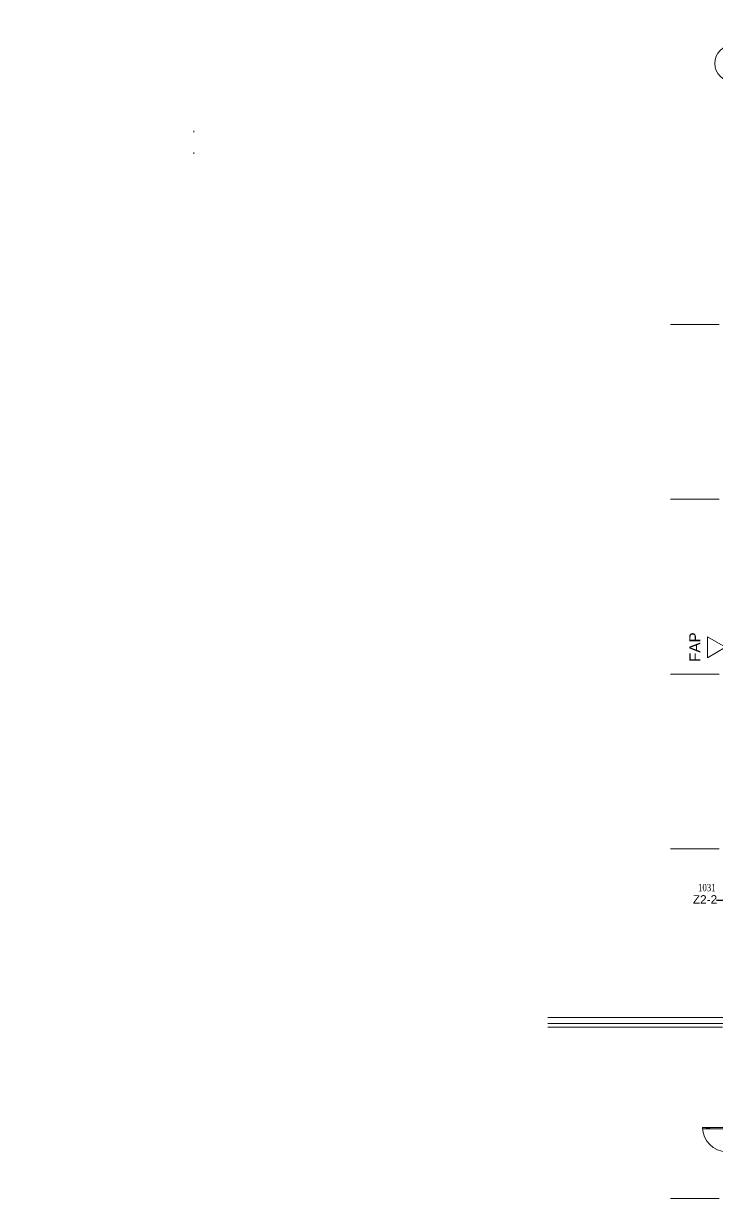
# Model space of a CAD drawing. Header units: millimetres. Extents: x -282761 to 137668, y -273845 to 94451.
# Drawn here: x 52981 to 81568, y -32025 to 16365 of the extents above; entities that cross this region are included whole.
import ezdxf

# ---------------------------------------------------------------- set-up
doc = ezdxf.new("R2010")
doc.units = ezdxf.units.MM
doc.linetypes.add('BLK_2 - 1ST__2ND_STOREY_PLAN-archi clean_11 SEPT 2024$0$IDA - Grid Line', pattern=[3500, 2000, -500, 500, -500])
doc.layers.add('ADRESS', color=42, linetype='Continuous')
doc.layers.add('ZONENAME', color=152, linetype='Continuous')
for name, color, linetype, lineweight in [('BLK_2 - 1ST__2ND_STOREY_PLAN-archi clean_11 SEPT 2024$0$0-1', 8, 'Continuous', 5), ('BLK_2 - 1ST__2ND_STOREY_PLAN-archi clean_11 SEPT 2024$0$1599_DB_A_BLK2_HQ_R21-2ND STOREY 20230517--$0$A-_DOOR----_E-1', 8, 'Continuous', 9), ('BLK_2 - 1ST__2ND_STOREY_PLAN-archi clean_11 SEPT 2024$0$1599_DB_A_BLK2_HQ_R21-2ND STOREY 20230517--$0$S-_COLN----_E', 8, 'Continuous', 9), ('BLK_2 - 1ST__2ND_STOREY_PLAN-archi clean_11 SEPT 2024$0$_CATCHMENT_DRAIN', 8, 'Continuous', 0), ('BLK_2 - 1ST__2ND_STOREY_PLAN-archi clean_11 SEPT 2024$0$A-_ANOT----_A-1', 8, 'Continuous', 9), ('BLK_2 - 1ST__2ND_STOREY_PLAN-archi clean_11 SEPT 2024$0$A-_FLOR----_E', 8, 'Continuous', 9), ('BLK_2 - 1ST__2ND_STOREY_PLAN-archi clean_11 SEPT 2024$0$A-_FLORPATT_H-1', 8, 'Continuous', 9), ('BLK_2 - 1ST__2ND_STOREY_PLAN-archi clean_11 SEPT 2024$0$A-_WALL----_E', 8, 'Continuous', 9), ('BLK_2 - 1ST__2ND_STOREY_PLAN-archi clean_11 SEPT 2024$0$A-_WALL----_H-1', 8, 'Continuous', 9), ('BLK_2 - 1ST__2ND_STOREY_PLAN-archi clean_11 SEPT 2024$0$S-_ANOTGRID_E', 8, 'Continuous', 9), ('BLK_2 - 1ST__2ND_STOREY_PLAN-archi clean_11 SEPT 2024$0$S-_ANOTGRID_E-1', 8, 'BLK_2 - 1ST__2ND_STOREY_PLAN-archi clean_11 SEPT 2024$0$IDA - Grid Line', 9)]:
    doc.layers.add(name, color=color, linetype=linetype, lineweight=lineweight)
doc.styles.add('BLK_2 - 1ST__2ND_STOREY_PLAN-archi clean_11 SEPT 2024$0$Arial_2', font='arial.ttf', dxfattribs={"height": 450})
doc.styles.get("Standard").update_dxf_attribs({"font": 'arial.ttf'})
doc.styles.add('TIME', font='times.ttf', dxfattribs={"width": 0.8})
doc.dimstyles.new('ROOM', dxfattribs={"dimscale": 1000, "dimtxt": 0.18, "dimasz": 0.18, "dimexe": 0.18, "dimexo": 0.0625, "dimgap": 0.09, "dimtad": 0, "dimtih": 1, "dimtoh": 1, "dimdec": 0, "dimzin": 0, "dimdsep": 46, "dimtxsty": 'Standard', "dimblk": 'OBLIQUE', "dimcen": 0.09, "dimadec": 0, "dimazin": 0, "dimtfac": 1, "dimtdec": 0, "dimtofl": 0, "dimtmove": 0, "dimatfit": 3, "dimldrblk": 'DOT', "dimfxl": 1, "dimtolj": 1, "dimtzin": 0, "dimarcsym": 0})
pattern_1 = [(0, (-73201.54, -31977.37), (0, 300), []), (90, (-73201.54, -31977.37), (-300, 2e-14), [])]

# ---------------------------------------------------------------- blocks, each defined once
blk = doc.blocks.new('_Dot')
at = {"color": 0, "linetype": 'ByBlock', "lineweight": -2}
blk.add_line((-0.5, 0), (-1, 0), dxfattribs=at)
at = {"color": 0, "linetype": 'ByBlock', "const_width": 0.5}
blk.add_lwpolyline([(-0.25, 0, 1), (0.25, 0, 1)], format="xyb", close=True, dxfattribs=at)
blk = doc.blocks.new('_Oblique')
at = {"color": 0, "linetype": 'ByBlock', "lineweight": -2}
blk.add_line((-0.5, -0.5), (0.5, 0.5), dxfattribs=at)
blk = doc.blocks.new('BLK_2 - 1ST__2ND_STOREY_PLAN-archi clean_11 SEPT 2024$0$1599_DB_A_BLK2_HQ_R21_rvt-2-BLK 2 2ND STOREY PLAN')
at = {"layer": 'BLK_2 - 1ST__2ND_STOREY_PLAN-archi clean_11 SEPT 2024$0$A-_ANOT----_A-1'}
for p, q in [((-139191, -52052), (-139941, -51619)), ((-139941, -51619), (-139941, -52485)), ((-139941, -52485), (-139191, -52052))]:
    blk.add_line(p, q, dxfattribs=at)
at = {"layer": 'BLK_2 - 1ST__2ND_STOREY_PLAN-archi clean_11 SEPT 2024$0$A-_ANOT----_A-1', "insert": (-140686, -52657), "char_height": 450, "width": 1463.08, "attachment_point": 1, "rotation": 90, "style": 'BLK_2 - 1ST__2ND_STOREY_PLAN-archi clean_11 SEPT 2024$0$Arial_2'}
blk.add_mtext('FAP', dxfattribs=at)
blk = doc.blocks.new('BLK_2 - 1ST__2ND_STOREY_PLAN-archi clean_11 SEPT 2024$0$Grid - 3_0mm Dia-3628821-BLK 2 2ND STOREY PLAN')
at = {"layer": 'BLK_2 - 1ST__2ND_STOREY_PLAN-archi clean_11 SEPT 2024$0$S-_ANOTGRID_E'}
blk.add_circle((0, 0), 3, dxfattribs=at)
blk = doc.blocks.new('BLK_2 - 1ST__2ND_STOREY_PLAN-archi clean_11 SEPT 2024$0$1599_DB_A_BLK2_HQ_R21-2ND STOREY 20230517--$0$IDA - F - Single - Swing - VP - 1100L X 2200H - B2-FTD06 - 1HR-3699538-LINKVIEW_BLK2_2ND STOREY')
at = {"layer": 'BLK_2 - 1ST__2ND_STOREY_PLAN-archi clean_11 SEPT 2024$0$1599_DB_A_BLK2_HQ_R21-2ND STOREY 20230517--$0$A-_DOOR----_E-1'}
for p, q in [((500, 1050.8), (450, 1050.8)), ((450, 1050.8), (450, 50.8)), ((500, 50.8), (500, 1050.8)), ((450, 900.8), (500, 900.8)), ((450, 875.8), (500, 875.8)), ((450, 775.8), (500, 775.8)), ((450, 750.8), (500, 750.8)), ((475, 875.8), (475, 775.8)), ((-500, 75), (-550, 75)), ((-500, -75), (-500, 75)), ((450, 50.8), (500, 50.8)), ((550, 75), (500, 75)), ((500, 50.8), (500, -75)), ((-550, -75), (-500, -75)), ((500, -75), (550, -75))]:
    blk.add_line(p, q, dxfattribs=at)
blk.add_arc((500, 50.8), 1000, 90, 180, dxfattribs=at)
blk = doc.blocks.new('BLK_2 - 1ST__2ND_STOREY_PLAN-archi clean_11 SEPT 2024')
at = {"layer": 'BLK_2 - 1ST__2ND_STOREY_PLAN-archi clean_11 SEPT 2024$0$A-_FLORPATT_H-1'}
h = blk.add_hatch(dxfattribs=at)
h.set_pattern_fill('FP_47', color=256, style=0, pattern_type=2)
h.set_pattern_definition(pattern_1)
h.paths.add_polyline_path([(-71252, -30834), (-71202, -30834), (-71202, -30777), (-71333, -30777), (-71333, -30834), (-71279, -30834)])
h.paths.add_polyline_path([(-71252, -30764), (-71202, -30764), (-71202, -30684), (-71252, -30684)])
h = blk.add_hatch(dxfattribs=at)
h.set_pattern_fill('FP_47', color=256, style=0, pattern_type=2)
h.set_pattern_definition(pattern_1)
h.paths.add_polyline_path([(-71333, -31734), (-71202, -31734), (-71202, -31677), (-71333, -31677)])
h.paths.add_polyline_path([(-71252, -31664), (-71202, -31664), (-71202, -31584), (-71252, -31584), (-71252, -31597)])
at = {"layer": 'BLK_2 - 1ST__2ND_STOREY_PLAN-archi clean_11 SEPT 2024$0$A-_WALL----_H-1'}
h = blk.add_hatch(dxfattribs=at)
h.set_pattern_fill('FP_54', color=256, style=0, pattern_type=2)
h.set_pattern_definition([(45, (89784.8, 0), (-445.5048, 445.5048), []), (45, (90230.3, 0), (-445.5048, 445.5048), [315.019, -157.51])])
h.paths.add_polyline_path([(-78153, -26562), (-78177, -26452), (-78177, -26562)])
h.paths.add_polyline_path([(-76752, -26362), (-76752, -26562), (-76727, -26562), (-76727, -26362)])
h = blk.add_hatch(dxfattribs=at)
h.set_pattern_fill('FP_16', color=256, angle=-130, style=0, pattern_type=2)
h.set_pattern_definition([(50, (-79951.5, -34927.4), (1821.8, -159.4), [190.5, -2095.5]), (355, (-79951.5, -34927.4), (-352.4, 1910.6), [152.4, -1676.4]), (100.45, (-79799.7, -34940.7), (1469.4, 1751.2), [161.9, -1780.9]), (46.18, (-79951.5, -34419.4), (2710.8, -420.4), [285.8, -3143.2]), (96.64, (-79725.6, -34454.4), (2374, 2474.3), [242.8, -2671.4]), (351.18, (-79951.5, -34419.4), (2374, 2474.3), [228.6, -2514.6]), (21, (-79697.5, -34546.4), (1516.1, -1022.7), [190.5, -2095.5]), (326, (-79697.5, -34546.4), (618, 1841.9), [152.4, -1676.4]), (71.45, (-79571.2, -34631.6), (2134.2, 819.2), [161.9, -1780.9]), (37.5, (-79951.54, -34927.4), (30.89, 845.55), [83.82, -1572.26, 83.82, -3300.73]), (37.5, (-79951.54, -34927.4), (30.89, 845.55), [-1739.9, -1617.98, 83.82, -1598.93]), (7.5, (-79951.5, -34927.4), (668.2, 1001.8), [83.82, -886.46, 83.82, -2175.5]), (7.5, (-79951.5, -34927.4), (668.2, 1001.8), [-1054.1, -1534.16, 83.82, -557.53]), (327.5, (-80517.96, -34927.4), (1355.9, -57.29), [83.82, -551.18, 83.82, -4526.28]), (327.5, (-80517.96, -34927.4), (1355.9, -57.29), [-718.82, -1897.38, 83.82, -2545.08]), (317.5, (-80772, -34927.4), (1481.3, 254.27), [83.82, -741.68, 83.82, -1231.9, -1866.9]), (317.5, (-80772, -34927.4), (1481.3, 254.27), [-2141.2, 83.8, -1783.1])])
h.paths.add_polyline_path([(-78288, -34927), (-78227, -34927), (-78227, -34727), (-78327, -34727), (-78327, -34927)])
at = {"layer": 'BLK_2 - 1ST__2ND_STOREY_PLAN-archi clean_11 SEPT 2024$0$A-_FLOR----_E'}
for p, q in [((-49352, -67302), (-56727, -67302)), ((-49527, -67702), (-56727, -67702))]:
    blk.add_line(p, q, dxfattribs=at)
at = {"layer": 'BLK_2 - 1ST__2ND_STOREY_PLAN-archi clean_11 SEPT 2024$0$A-_WALL----_E'}
for p, q in [((-56727, -67552), (-49377, -67552)), ((-49527, -67702), (-56727, -67702))]:
    blk.add_line(p, q, dxfattribs=at)
at = {"layer": 'BLK_2 - 1ST__2ND_STOREY_PLAN-archi clean_11 SEPT 2024$0$S-_ANOTGRID_E-1'}
for p, q in [((-51674, -38752), (4861, -38752)), ((-51674, -38752), (4861, -38752)), ((-51674, -45952), (4861, -45952)), ((-51674, -53152), (4861, -53152)), ((-51674, -60352), (4861, -60352)), ((-51674, -67552), (4861, -67552)), ((-51674, -74752), (4861, -74752))]:
    blk.add_line(p, q, dxfattribs=at)
at = {"layer": 'BLK_2 - 1ST__2ND_STOREY_PLAN-archi clean_11 SEPT 2024$0$0-1'}
blk.add_blockref('BLK_2 - 1ST__2ND_STOREY_PLAN-archi clean_11 SEPT 2024$0$1599_DB_A_BLK2_HQ_R21_rvt-2-BLK 2 2ND STOREY PLAN', (89785, 0), dxfattribs=at)
at = {"layer": 'BLK_2 - 1ST__2ND_STOREY_PLAN-archi clean_11 SEPT 2024$0$1599_DB_A_BLK2_HQ_R21-2ND STOREY 20230517--$0$S-_COLN----_E', "rotation": 90}
blk.add_blockref('BLK_2 - 1ST__2ND_STOREY_PLAN-archi clean_11 SEPT 2024$0$1599_DB_A_BLK2_HQ_R21-2ND STOREY 20230517--$0$IDA - F - Single - Swing - VP - 1100L X 2200H - B2-FTD06 - 1HR-3699538-LINKVIEW_BLK2_2ND STOREY', (-49302, -72327), dxfattribs=at)
at = {"layer": 'BLK_2 - 1ST__2ND_STOREY_PLAN-archi clean_11 SEPT 2024$0$S-_ANOTGRID_E', "xscale": 249.9999999999999, "yscale": 249.9999999999999, "zscale": 249.9999999999999, "rotation": 180}
blk.add_blockref('BLK_2 - 1ST__2ND_STOREY_PLAN-archi clean_11 SEPT 2024$0$Grid - 3_0mm Dia-3628821-BLK 2 2ND STOREY PLAN', (-49102, -28003), dxfattribs=at)

msp = doc.modelspace()

# ---------------------------------------------------------------- block references
at = {"layer": 'BLK_2 - 1ST__2ND_STOREY_PLAN-archi clean_11 SEPT 2024$0$_CATCHMENT_DRAIN'}
msp.add_blockref('BLK_2 - 1ST__2ND_STOREY_PLAN-archi clean_11 SEPT 2024', (131307.1, 42727.7), dxfattribs=at)

# ---------------------------------------------------------------- texts
at = {"layer": 'ADRESS', "insert": (80765.7, -19069.5), "char_height": 300, "width": 1194.075, "attachment_point": 1, "style": 'TIME'}
msp.add_mtext('1031', dxfattribs=at)
at = {"layer": 'ZONENAME', "insert": (80526, -19533.9), "char_height": 350, "width": 1018.47, "attachment_point": 1}
msp.add_mtext('\\pi24.344;Z2-2', dxfattribs=at)

# ---------------------------------------------------------------- leaders
at = {"layer": 'ZONENAME'}
msp.add_leader([(83493.3, -18820.8), (81770.3, -19748.5), (81528, -19748.5)], dimstyle='ROOM', override={"dimasz": 0.1, "dimgap": 0.09, "dimtad": 0}, dxfattribs=at)

doc.saveas('drawing.dxf')
